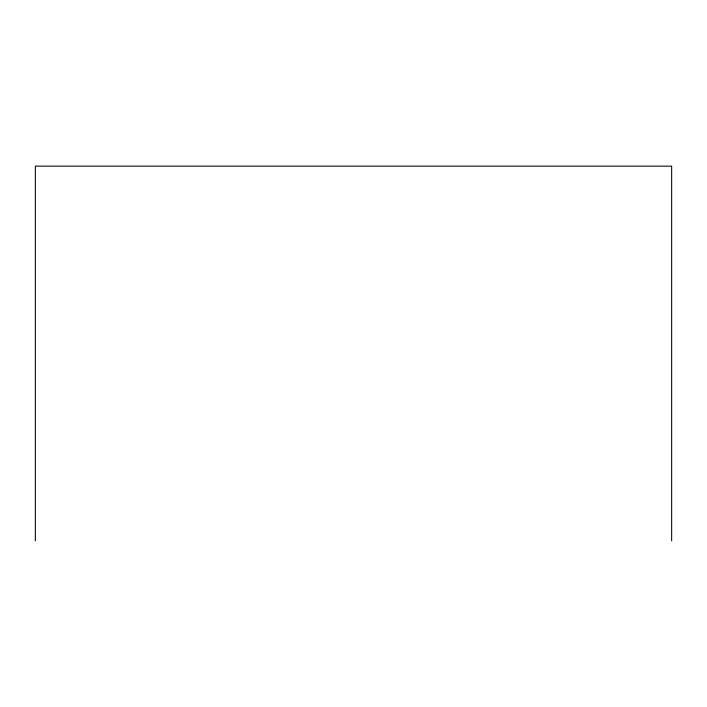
<?xml version="1.0" encoding="UTF-8"?>
<svg xmlns="http://www.w3.org/2000/svg" width="707" height="707" viewBox="0 0 707 707"><rect width="100%" height="100%" fill="white"/><g stroke="black" fill="none" stroke-linecap="round" stroke-linejoin="round"><path stroke-width="1.06" d="M671.65 540.855L671.65 166.145L35.35 166.145L35.35 540.855"/></g></svg>
